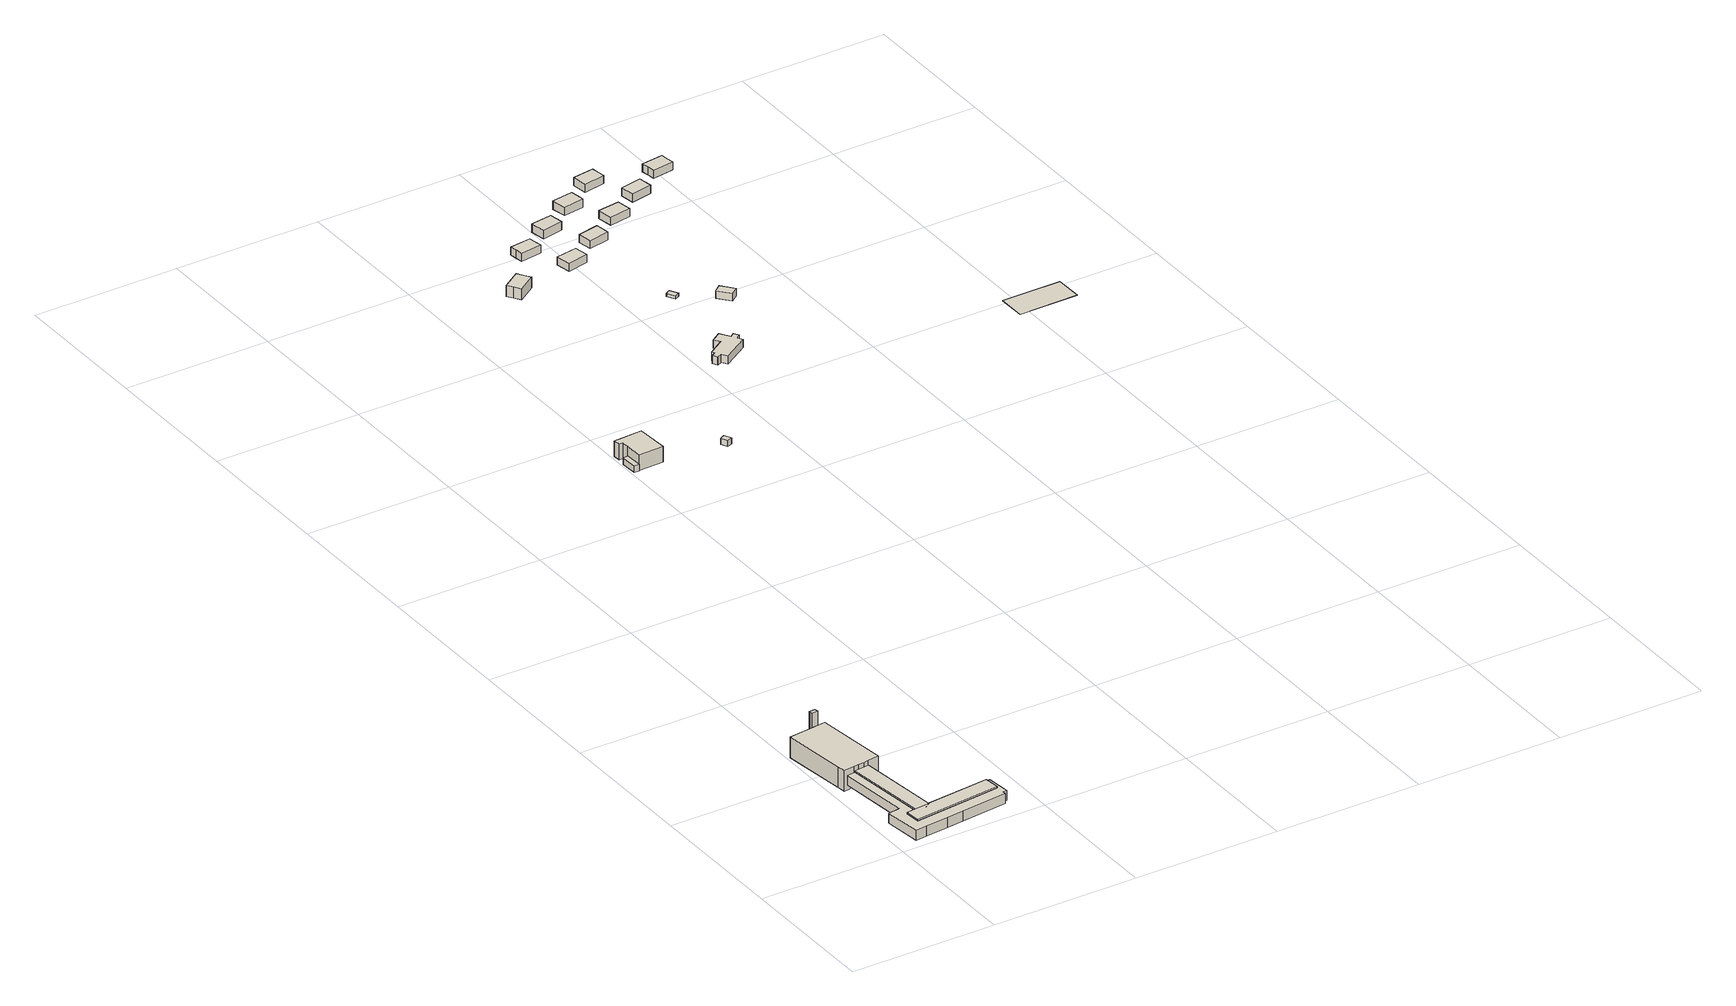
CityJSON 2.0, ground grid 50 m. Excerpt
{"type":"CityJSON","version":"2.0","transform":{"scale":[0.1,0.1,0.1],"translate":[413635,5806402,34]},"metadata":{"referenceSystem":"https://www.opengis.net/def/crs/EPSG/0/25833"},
"CityObjects":{
"building1":{"type":"Building","attributes":{"name":"Freilandlabor Kaniswall","Gemeindeschluessel":"11000009","BezugspunktDach":"2200","function":"31001_3020","measuredHeight":8.1,"storeysAboveGround":1},"address":[{"country":"Germany","locality":"Berlin","thoroughfareNumber":"1","thoroughfareName":"Am Kaniswall"}],"geometry":[{"type":"Solid","lod":"1","boundaries":[[[[0,1,2,3,4,5,6,7,8,9,10,11,12]],[[13,14,15,16,17,18,19,20,21,22,23,24,25]],[[13,25,12,11]],[[14,13,11,10]],[[15,14,10,9]],[[16,15,9,8]],[[17,16,8,7]],[[18,17,7,6]],[[19,18,6,5]],[[20,19,5,4]],[[21,20,4,3]],[[22,21,3,2]],[[23,22,2,1]],[[24,23,1,0]],[[25,24,0,12]]]]}]},
"building2":{"type":"Building","attributes":{"Gemeindeschluessel":"11000009","BezugspunktDach":"2200","function":"51009_1610","measuredHeight":3.43,"storeysAboveGround":0},"address":[{"country":"Germany","locality":"Berlin"}],"geometry":[{"type":"Solid","lod":"1","boundaries":[[[[26,27,28,29,30,31,32,33,34,35,36,37,38,39,40,41,42]],[[43,44,45,46,47,48,49,50,51,52,53,54,55,56,57,58,59]],[[43,59,42,41]],[[44,43,41,40]],[[45,44,40,39]],[[46,45,39,38]],[[47,46,38,37]],[[48,47,37,36]],[[49,48,36,35]],[[50,49,35,34]],[[51,50,34,33]],[[52,51,33,32]],[[53,52,32,31]],[[54,53,31,30]],[[55,54,30,29]],[[56,55,29,28]],[[57,56,28,27]],[[58,57,27,26]],[[59,58,26,42]]]]}]},
"building3":{"type":"Building","attributes":{"Gemeindeschluessel":"11000009","function":"31001_3020"},"address":[{"country":"Germany","locality":"Berlin","thoroughfareNumber":"1 (1)","thoroughfareName":"Am Kaniswall"}],"children":["building3-1","building3-2"]},
"building3-1":{"type":"BuildingPart","attributes":{"BezugspunktDach":"2200","measuredHeight":4.14,"storeysAboveGround":1},"parents":["building3"],"geometry":[{"type":"Solid","lod":"1","boundaries":[[[[60,61,62,63,64,65,66,67,68,69]],[[70,71,72,73,74,75,76,77,78,79]],[[70,79,69,68]],[[71,70,68,67]],[[72,71,67,66]],[[73,72,66,65]],[[74,73,65,64]],[[75,74,64,63]],[[76,75,63,62]],[[77,76,62,61]],[[78,77,61,60]],[[79,78,60,69]]]]}]},
"building3-2":{"type":"BuildingPart","attributes":{"BezugspunktDach":"2200","measuredHeight":3.92,"storeysAboveGround":1},"parents":["building3"],"geometry":[{"type":"Solid","lod":"1","boundaries":[[[[80,81,82,83,84,85,86]],[[87,88,72,71,89,70,90]],[[87,90,86,85]],[[88,87,85,84]],[[72,88,84,83]],[[71,72,83,82]],[[89,71,82,81]],[[70,89,81,80]],[[90,70,80,86]]]]}]},
"building4":{"type":"Building","attributes":{"Gemeindeschluessel":"11000009","BezugspunktDach":"2200","function":"51009_1610","measuredHeight":9.11,"storeysAboveGround":0},"address":[{"country":"Germany","locality":"Berlin"}],"geometry":[{"type":"Solid","lod":"1","boundaries":[[[[91,92,93,94]],[[95,96,97,98]],[[95,98,94,93]],[[96,95,93,92]],[[97,96,92,91]],[[98,97,91,94]]]]}]},
"building5":{"type":"Building","attributes":{"Gemeindeschluessel":"11000009","BezugspunktDach":"2200","function":"51009_1610","measuredHeight":2.22,"storeysAboveGround":0},"address":[{"country":"Germany","locality":"Berlin"}],"geometry":[{"type":"Solid","lod":"1","boundaries":[[[[99,100,101,102]],[[103,104,105,106]],[[103,106,102,101]],[[104,103,101,100]],[[105,104,100,99]],[[106,105,99,102]]]]}]},
"building6":{"type":"Building","attributes":{"Gemeindeschluessel":"11000009","BezugspunktDach":"2200","function":"31001_2000","measuredHeight":5.44,"storeysAboveGround":1},"address":[{"country":"Germany","locality":"Berlin","thoroughfareNumber":"1 (2)","thoroughfareName":"Am Kaniswall"}],"geometry":[{"type":"Solid","lod":"1","boundaries":[[[[107,108,109,110,111,112,113,114]],[[115,116,117,118,119,120,121,122]],[[115,122,114,113]],[[116,115,113,112]],[[117,116,112,111]],[[118,117,111,110]],[[119,118,110,109]],[[120,119,109,108]],[[121,120,108,107]],[[122,121,107,114]]]]}]},
"building7":{"type":"Building","attributes":{"Gemeindeschluessel":"11000009","BezugspunktDach":"2200","function":"31001_2000","measuredHeight":2.17,"storeysAboveGround":1},"address":[{"country":"Germany","locality":"Berlin","thoroughfareNumber":"1 (3)","thoroughfareName":"Am Kaniswall"}],"geometry":[{"type":"Solid","lod":"1","boundaries":[[[[123,124,125,126]],[[127,128,129,130]],[[127,130,126,125]],[[128,127,125,124]],[[129,128,124,123]],[[130,129,123,126]]]]}]},
"building8":{"type":"Building","attributes":{"Gemeindeschluessel":"11000009","BezugspunktDach":"2200","function":"31001_1313","measuredHeight":4.33,"storeysAboveGround":1},"address":[{"country":"Germany","locality":"Berlin","thoroughfareNumber":"2","thoroughfareName":"Am Kaniswall"}],"geometry":[{"type":"Solid","lod":"1","boundaries":[[[[131,132,133,134,135,136]],[[137,138,139,140,141,142]],[[137,142,136,135]],[[138,137,135,134]],[[139,138,134,133]],[[140,139,133,132]],[[141,140,132,131]],[[142,141,131,136]]]]}]},
"building9":{"type":"Building","attributes":{"Gemeindeschluessel":"11000009","BezugspunktDach":"2200","function":"31001_2000","measuredHeight":3.41,"storeysAboveGround":1},"address":[{"country":"Germany","locality":"Berlin","thoroughfareNumber":"1 (34)","thoroughfareName":"Am Kaniswall"}],"geometry":[{"type":"Solid","lod":"1","boundaries":[[[[143,144,145,146,147,148,149,150,151,152,153,154,155,156,157,158]],[[159,160,161,162,163,164,165,166,167,168,169,170,171,172,173,174]],[[159,174,158,157]],[[160,159,157,156]],[[161,160,156,155]],[[162,161,155,154]],[[163,162,154,153]],[[164,163,153,152]],[[165,164,152,151]],[[166,165,151,150]],[[167,166,150,149]],[[168,167,149,148]],[[169,168,148,147]],[[170,169,147,146]],[[171,170,146,145]],[[172,171,145,144]],[[173,172,144,143]],[[174,173,143,158]]]]}]},
"building10":{"type":"Building","attributes":{"Gemeindeschluessel":"11000009","BezugspunktDach":"2200","function":"31001_1313","measuredHeight":3.05,"storeysAboveGround":1},"address":[{"country":"Germany","locality":"Berlin","thoroughfareNumber":"2 (9)","thoroughfareName":"Am Kaniswall"}],"geometry":[{"type":"Solid","lod":"1","boundaries":[[[[175,176,177,178,179,180]],[[181,182,183,184,185,186]],[[181,186,180,179]],[[182,181,179,178]],[[183,182,178,177]],[[184,183,177,176]],[[185,184,176,175]],[[186,185,175,180]]]]}]},
"building11":{"type":"Building","attributes":{"Gemeindeschluessel":"11000009","BezugspunktDach":"2200","function":"31001_1313","measuredHeight":3.01,"storeysAboveGround":1},"address":[{"country":"Germany","locality":"Berlin","thoroughfareNumber":"2 (1)","thoroughfareName":"Am Kaniswall"}],"geometry":[{"type":"Solid","lod":"1","boundaries":[[[[187,188,189,190,191]],[[192,193,194,195,196]],[[192,196,191,190]],[[193,192,190,189]],[[194,193,189,188]],[[195,194,188,187]],[[196,195,187,191]]]]}]},
"building12":{"type":"Building","attributes":{"Gemeindeschluessel":"11000009","BezugspunktDach":"2200","function":"31001_2000","measuredHeight":1.09,"storeysAboveGround":1},"address":[{"country":"Germany","locality":"Berlin","thoroughfareNumber":"2 (36)","thoroughfareName":"Am Kaniswall"}],"geometry":[{"type":"Solid","lod":"1","boundaries":[[[[197,198,199,200]],[[201,202,203,204]],[[201,204,200,199]],[[202,201,199,198]],[[203,202,198,197]],[[204,203,197,200]]]]}]},
"building13":{"type":"Building","attributes":{"Gemeindeschluessel":"11000009","BezugspunktDach":"2200","function":"31001_1313","measuredHeight":3.09,"storeysAboveGround":1},"address":[{"country":"Germany","locality":"Berlin","thoroughfareNumber":"2 (10)","thoroughfareName":"Am Kaniswall"}],"geometry":[{"type":"Solid","lod":"1","boundaries":[[[[205,206,207,208,209]],[[210,211,212,213,214]],[[210,214,209,208]],[[211,210,208,207]],[[212,211,207,206]],[[213,212,206,205]],[[214,213,205,209]]]]}]},
"building14":{"type":"Building","attributes":{"Gemeindeschluessel":"11000009","BezugspunktDach":"2200","function":"31001_1313","measuredHeight":2.95,"storeysAboveGround":1},"address":[{"country":"Germany","locality":"Berlin","thoroughfareNumber":"2 (2)","thoroughfareName":"Am Kaniswall"}],"geometry":[{"type":"Solid","lod":"1","boundaries":[[[[215,216,217,218,219]],[[220,221,222,223,224]],[[220,224,219,218]],[[221,220,218,217]],[[222,221,217,216]],[[223,222,216,215]],[[224,223,215,219]]]]}]},
"building15":{"type":"Building","attributes":{"Gemeindeschluessel":"11000009","BezugspunktDach":"2200","function":"31001_2000","measuredHeight":2.53,"storeysAboveGround":1},"address":[{"country":"Germany","locality":"Berlin","thoroughfareNumber":"2 (35)","thoroughfareName":"Am Kaniswall"}],"geometry":[{"type":"Solid","lod":"1","boundaries":[[[[225,226,227,228]],[[229,230,231,232]],[[229,232,228,227]],[[230,229,227,226]],[[231,230,226,225]],[[232,231,225,228]]]]}]},
"building16":{"type":"Building","attributes":{"Gemeindeschluessel":"11000009","BezugspunktDach":"2200","function":"31001_1313","measuredHeight":3.15,"storeysAboveGround":1},"address":[{"country":"Germany","locality":"Berlin","thoroughfareNumber":"2 (11)","thoroughfareName":"Am Kaniswall"}],"geometry":[{"type":"Solid","lod":"1","boundaries":[[[[233,234,235,236,237]],[[238,239,240,241,242]],[[238,242,237,236]],[[239,238,236,235]],[[240,239,235,234]],[[241,240,234,233]],[[242,241,233,237]]]]}]},
"building17":{"type":"Building","attributes":{"Gemeindeschluessel":"11000009","BezugspunktDach":"2200","function":"31001_1313","measuredHeight":3.03,"storeysAboveGround":1},"address":[{"country":"Germany","locality":"Berlin","thoroughfareNumber":"2 (3)","thoroughfareName":"Am Kaniswall"}],"geometry":[{"type":"Solid","lod":"1","boundaries":[[[[243,244,245,246,247]],[[248,249,250,251,252]],[[248,252,247,246]],[[249,248,246,245]],[[250,249,245,244]],[[251,250,244,243]],[[252,251,243,247]]]]}]},
"building18":{"type":"Building","attributes":{"Gemeindeschluessel":"11000009","BezugspunktDach":"2200","function":"31001_1313","measuredHeight":3.03,"storeysAboveGround":1},"address":[{"country":"Germany","locality":"Berlin","thoroughfareNumber":"2 (12)","thoroughfareName":"Am Kaniswall"}],"geometry":[{"type":"Solid","lod":"1","boundaries":[[[[253,254,255,256,257]],[[258,259,260,261,262]],[[258,262,257,256]],[[259,258,256,255]],[[260,259,255,254]],[[261,260,254,253]],[[262,261,253,257]]]]}]},
"building19":{"type":"Building","attributes":{"Gemeindeschluessel":"11000009","BezugspunktDach":"2200","function":"31001_1313","measuredHeight":3,"storeysAboveGround":1},"address":[{"country":"Germany","locality":"Berlin","thoroughfareNumber":"2 (4)","thoroughfareName":"Am Kaniswall"}],"geometry":[{"type":"Solid","lod":"1","boundaries":[[[[263,264,265,266,267]],[[268,269,270,271,272]],[[268,272,267,266]],[[269,268,266,265]],[[270,269,265,264]],[[271,270,264,263]],[[272,271,263,267]]]]}]},
"building20":{"type":"Building","attributes":{"Gemeindeschluessel":"11000009","BezugspunktDach":"2200","function":"31001_1313","measuredHeight":2.96,"storeysAboveGround":1},"address":[{"country":"Germany","locality":"Berlin","thoroughfareNumber":"2 (5)","thoroughfareName":"Am Kaniswall"}],"geometry":[{"type":"Solid","lod":"1","boundaries":[[[[273,274,275,276,277,278]],[[279,280,281,282,283,284]],[[279,284,278,277]],[[280,279,277,276]],[[281,280,276,275]],[[282,281,275,274]],[[283,282,274,273]],[[284,283,273,278]]]]}]},
"building21":{"type":"Building","attributes":{"Gemeindeschluessel":"11000009","BezugspunktDach":"2200","function":"31001_2000","measuredHeight":0.047,"storeysAboveGround":1},"address":[{"country":"Germany","locality":"Berlin","thoroughfareNumber":"1 (4)","thoroughfareName":"Am Kaniswall"}],"geometry":[{"type":"Solid","lod":"1","boundaries":[[[[285,286,287,288]],[[289,290,291,292]],[[289,292,288,287]],[[290,289,287,286]],[[291,290,286,285]],[[292,291,285,288]]]]}]}
},
"vertices":[
[34,408,79],[37,380,79],[76,385,79],[92,387,79],[113,389,79],[128,391,79],[168,396,79],[139,646,79],[112,643,79],[91,640,79],[84,639,79],[62,637,79],[7,630,79],[62,637,7],[84,639,7],[91,640,7],[112,643,7],[139,646,7],[168,396,7],[128,391,7],[113,389,7],[92,387,7],[76,385,7],[37,380,7],[34,408,7],[7,630,7],
[48,1,59],[89,6,59],[168,14,59],[227,21,59],[387,38,59],[386,49,59],[400,50,59],[391,131,59],[377,129,59],[383,78,59],[82,45,59],[77,96,59],[108,100,59],[76,385,59],[48,381,59],[75,135,59],[33,130,59],[75,135,25],[48,381,25],[76,385,25],[108,100,25],[77,96,25],[82,45,25],[383,78,25],[377,129,25],[391,131,25],[400,50,25],[386,49,25],[387,38,25],[227,21,25],[168,14,25],[89,6,25],[48,1,25],[33,130,25],
[80,71,65],[82,45,65],[383,78,65],[380,103,65],[377,129,65],[313,122,65],[160,106,65],[160,105,65],[108,100,65],[77,96,65],[108,100,26],[160,105,26],[160,106,26],[313,122,26],[377,129,26],[380,103,26],[383,78,26],[82,45,26],[80,71,26],[77,96,26],
[108,100,64],[136,88,64],[160,105,64],[160,106,64],[128,391,64],[102,388,64],[76,385,64],[102,388,26],[128,391,26],[136,88,26],[76,385,26],
[91,640,128],[112,643,128],[110,656,128],[90,654,128],[110,656,37],[112,643,37],[91,640,37],[90,654,37],
[511,2274,24],[529,2274,24],[526,2333,24],[508,2332,24],[526,2333,1],[529,2274,1],[511,2274,1],[508,2332,1],
[512,2359,56],[525,2360,56],[526,2333,56],[529,2274,56],[615,2278,56],[609,2389,56],[523,2383,56],[510,2383,56],[523,2383,2],[609,2389,2],[615,2278,2],[529,2274,2],[526,2333,2],[525,2360,2],[512,2359,2],[510,2383,2],
[797,2205,54],[815,2213,54],[803,2236,54],[785,2227,54],[803,2236,33],[815,2213,33],[797,2205,33],[785,2227,33],
[749,3308,44],[763,3287,44],[824,3328,44],[810,3349,44],[796,3370,44],[735,3328,44],[796,3370,6],[810,3349,6],[824,3328,6],[763,3287,6],[749,3308,6],[735,3328,6],
[1046,2650,38],[1048,2648,38],[1063,2657,38],[1076,2637,38],[1165,2695,38],[1155,2711,38],[1169,2721,38],[1165,2727,38],[1158,2738,38],[1144,2728,38],[1122,2761,38],[1089,2740,38],[1102,2719,38],[1046,2683,38],[1052,2674,38],[1037,2665,38],[1052,2674,10],[1046,2683,10],[1102,2719,10],[1089,2740,10],[1122,2761,10],[1144,2728,10],[1158,2738,10],[1165,2727,10],[1169,2721,10],[1155,2711,10],[1165,2695,10],[1076,2637,10],[1063,2657,10],[1048,2648,10],[1046,2650,10],[1037,2665,10],
[878,3496,35],[881,3472,35],[955,3482,35],[951,3506,35],[947,3530,35],[874,3520,35],[947,3530,7],[951,3506,7],[955,3482,7],[881,3472,7],[878,3496,7],[874,3520,7],
[969,3346,35],[1041,3362,35],[1037,3386,35],[1033,3410,35],[960,3398,35],[1033,3410,7],[1037,3386,7],[1041,3362,7],[969,3346,7],[960,3398,7],
[1144,3032,25],[1159,3041,25],[1143,3068,25],[1128,3059,25],[1143,3068,14],[1159,3041,14],[1144,3032,14],[1128,3059,14],
[1008,3549,34],[1081,3563,34],[1077,3587,34],[1073,3611,34],[1000,3600,34],[1073,3611,5],[1077,3587,5],[1081,3563,5],[1008,3549,5],[1000,3600,5],
[1094,3427,32],[1166,3441,32],[1163,3465,32],[1159,3490,32],[1086,3475,32],[1159,3490,5],[1163,3465,5],[1166,3441,5],[1094,3427,5],[1086,3475,5],
[1289,2945,30],[1313,2964,30],[1279,3005,30],[1255,2986,30],[1279,3005,4],[1313,2964,4],[1289,2945,4],[1255,2986,4],
[1135,3631,32],[1207,3642,32],[1203,3667,32],[1199,3692,32],[1126,3681,32],[1199,3692,3],[1203,3667,3],[1207,3642,3],[1135,3631,3],[1126,3681,3],
[1220,3508,32],[1294,3520,32],[1290,3545,32],[1286,3570,32],[1211,3560,32],[1286,3570,4],[1290,3545,4],[1294,3520,4],[1220,3508,4],[1211,3560,4],
[1259,3711,31],[1333,3725,31],[1329,3749,31],[1325,3773,31],[1251,3762,31],[1325,3773,3],[1329,3749,3],[1333,3725,3],[1259,3711,3],[1251,3762,3],
[1347,3587,31],[1420,3602,31],[1416,3626,31],[1413,3650,31],[1340,3635,31],[1413,3650,3],[1416,3626,3],[1420,3602,3],[1347,3587,3],[1340,3635,3],
[1470,3693,31],[1473,3668,31],[1548,3679,31],[1544,3703,31],[1541,3728,31],[1466,3718,31],[1541,3728,4],[1544,3703,4],[1548,3679,4],[1473,3668,4],[1470,3693,4],[1466,3718,4],
[1963,2412,9],[2165,2413,9],[2164,2507,9],[1962,2507,9],[2164,2507,8],[2165,2413,8],[1963,2412,8],[1962,2507,8]
]}
